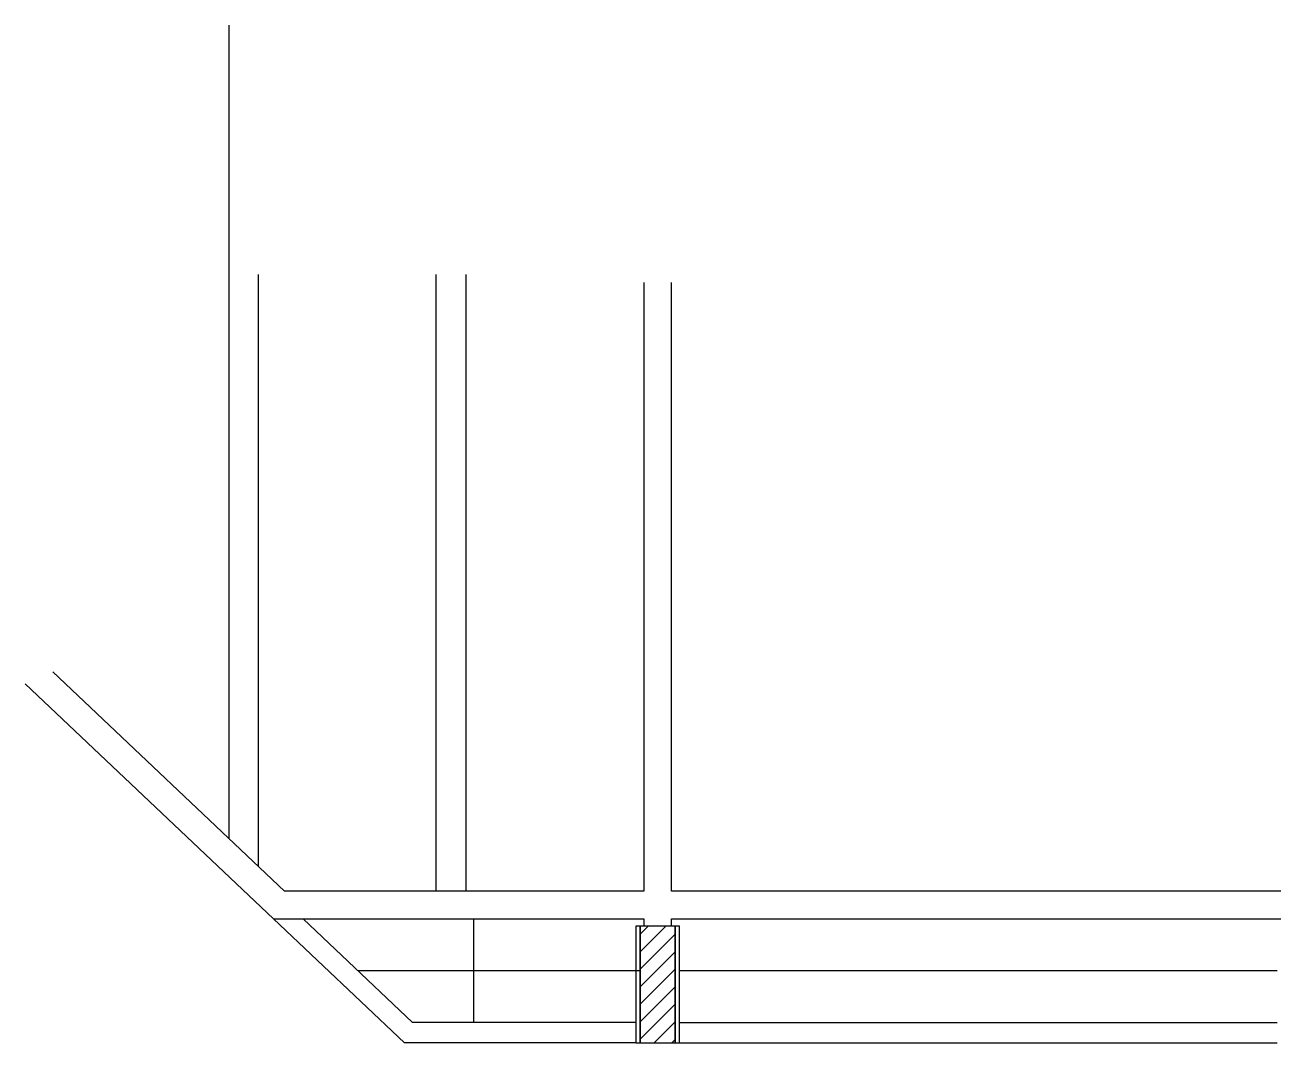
# Model space of a CAD drawing. Header units: metres. Extents: x 3821 to 4682, y 1980 to 2678.
import ezdxf

# ---------------------------------------------------------------- set-up
doc = ezdxf.new("R2010")
doc.units = ezdxf.units.M
for name, color, linetype in [('3', 7, 'Continuous'), ('7', 7, 'Continuous'), ('Painéis', 7, 'Continuous')]:
    doc.layers.add(name, color=color, linetype=linetype)

msp = doc.modelspace()

# ---------------------------------------------------------------- linework, layer by layer
at = {"layer": '3', "color": 7, "lineweight": 25}
for p, q in [((3991.05, 2065.17), (4080.85, 1980.17)), ((4011.42, 2065.17), (4086.43, 1994.17)), ((4242.66, 2042.71), (4260.11, 2060.17)), ((4242.66, 2054.73), (4248.09, 2060.17)), ((4242.66, 2030.69), (4266.66, 2054.69)), ((4242.66, 2018.67), (4266.66, 2042.67)), ((4242.66, 2006.65), (4266.66, 2030.65)), ((4242.66, 1994.63), (4266.66, 2018.63)), ((4242.66, 1982.61), (4266.66, 2006.61)), ((4239.66, 1994.17), (4086.43, 1994.17)), ((4252.23, 1980.17), (4266.66, 1994.59)), ((4269.66, 1994.17), (4679.66, 1994.17)), ((4264.25, 1980.17), (4266.66, 1982.57)), ((4239.66, 1980.17), (4080.85, 1980.17)), ((4269.66, 1980.17), (4679.66, 1980.17))]:
    msp.add_line(p, q, dxfattribs=at)
for points in [[(4245.16, 2501.67), (4245.16, 2084.17)], [(4264.16, 2084.17), (4264.16, 2501.67)], [(3998.62, 2084.17), (3839.66, 2234.63)], [(3820.66, 2226.46), (3991.05, 2065.17)], [(4245.16, 2084.17), (3998.62, 2084.17)], [(4682.16, 2084.17), (4264.16, 2084.17)], [(3991.05, 2065.17), (4245.16, 2065.17)], [(4245.16, 2065.17), (4245.16, 2060.17)], [(4264.16, 2065.17), (4682.16, 2065.17)], [(4264.16, 2060.17), (4264.16, 2065.17)]]:
    msp.add_lwpolyline(points, dxfattribs=at)
at = {"layer": '7', "color": 7, "lineweight": 25}
for points in [[(4242.66, 2060.17), (4239.66, 2060.17), (4239.66, 1980.17), (4242.66, 1980.17), (4242.66, 2060.17)], [(4242.66, 1980.17), (4266.66, 1980.17), (4266.66, 2060.17), (4242.66, 2060.17), (4242.66, 1980.17)], [(4269.66, 2060.17), (4266.66, 2060.17), (4266.66, 1980.17), (4269.66, 1980.17), (4269.66, 2060.17)]]:
    msp.add_lwpolyline(points, dxfattribs=at)
at = {"layer": 'Painéis', "color": 7, "lineweight": 25}
for p, q in [((3960.66, 2120.1), (3960.66, 2678.17)), ((3980.66, 2101.17), (3980.66, 2507.17)), ((4102.66, 2084.17), (4102.66, 2507.17)), ((4123.16, 2084.17), (4123.16, 2507.17)), ((4128.29, 2065.17), (4128.29, 1994.17)), ((4242.66, 2029.67), (4048.92, 2029.67)), ((4679.66, 2029.67), (4269.66, 2029.67))]:
    msp.add_line(p, q, dxfattribs=at)

doc.saveas('drawing.dxf')
